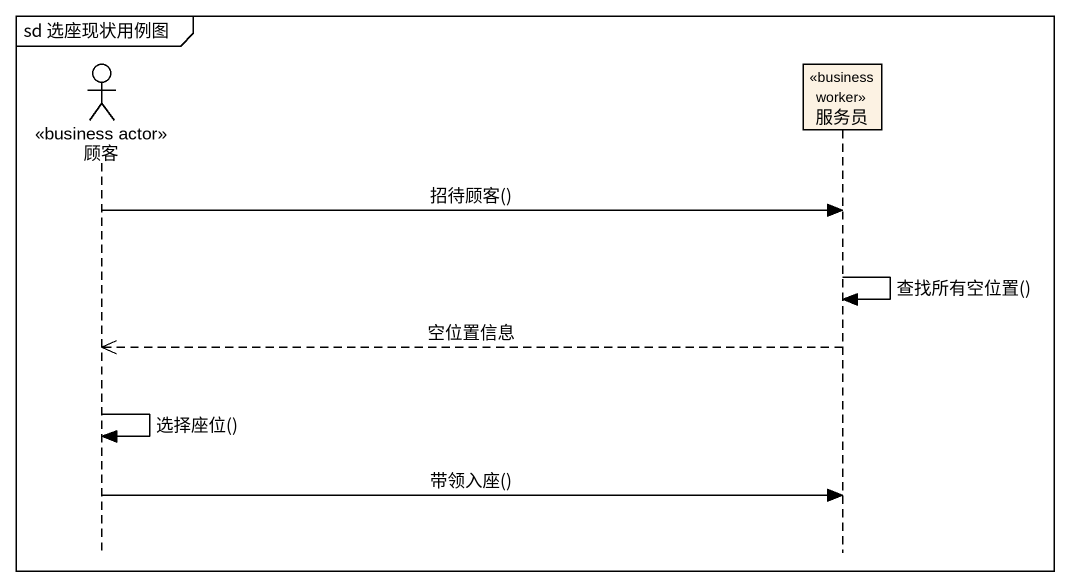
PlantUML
@startuml
mainframe sd 选座现状用例图
hide footbox
actor 顾客 <<business actor>>
participant 服务员 <<business worker>>

顾客 -> 服务员 : 招待顾客()
服务员 -> 服务员 : 查找所有空位置()
服务员 -->> 顾客 : 空位置信息
顾客 -> 顾客 : 选择座位()
顾客 -> 服务员 : 带领入座()
@enduml
